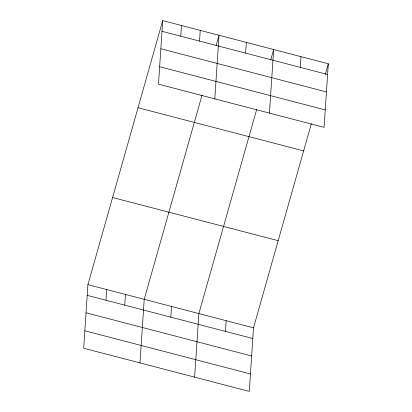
<?xml version="1.0" encoding="UTF-8"?>
<svg xmlns="http://www.w3.org/2000/svg" width="412" height="412" viewBox="0 0 412 412"><rect width="100%" height="100%" fill="white"/><g stroke="black" fill="none" stroke-linecap="round" stroke-linejoin="round"><path stroke-width="0.62" d="M162.714 20.6L158.491 84.182L324.089 127.36L328.312 63.772L162.714 20.6L87.91 284.641L83.688 348.228L249.286 391.4L253.509 327.818L311.338 123.677M105.966 300.255L106.682 289.538M124.738 305.148L125.449 294.431M139.992 362.905L144.215 299.323L202.045 95.182M180.77 36.21L181.481 25.492M170.826 317.163L171.536 306.446M199.537 41.102L200.253 30.385M194.639 377.155L198.862 313.568L256.691 109.432M214.796 98.865L219.019 35.278L216.104 45.567M225.472 331.408L226.183 320.691M245.629 53.122L246.34 42.405M269.443 113.109L273.666 49.528L270.751 59.812M300.276 67.367L300.987 56.65M325.223 74.665L328.312 63.772M162.004 31.317L327.597 74.49M160.845 48.765L326.438 91.938M159.65 66.739L325.248 109.911M138.03 107.733L303.623 150.905M112.6 197.508L278.193 240.68M87.91 284.641L253.509 327.818M87.2 295.358L252.793 338.535M86.041 312.806L251.634 355.978M84.846 330.779L250.445 373.952"/></g></svg>
